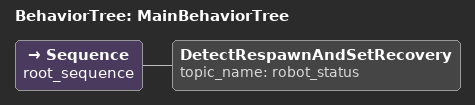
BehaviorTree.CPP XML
<?xml version="1.0"?>
<root main_tree_to_execute="MainBehaviorTree">
  <BehaviorTree ID="MainBehaviorTree">
    <Sequence name="root_sequence">
      <!-- Detect respawn and set recovery flags on the blackboard (uses default /robot_status) -->
      <DetectRespawnAndSetRecovery topic_name="robot_status" />
    </Sequence>
  </BehaviorTree>
</root>
